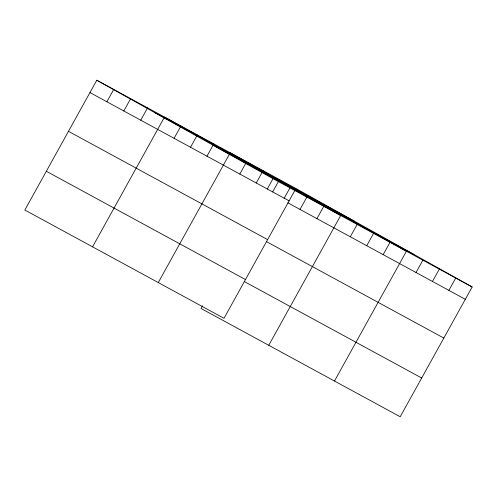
<?xml version="1.0" encoding="UTF-8"?>
<svg xmlns="http://www.w3.org/2000/svg" width="497" height="497" viewBox="0 0 497 497"><rect width="100%" height="100%" fill="white"/><g stroke="black" fill="none" stroke-linecap="round" stroke-linejoin="round"><path stroke-width="0.75" d="M295.939 188.518L96.791 80.234L24.85 210.026L223.998 318.31L295.939 188.518L472.15 286.974L400.209 416.766L201.061 308.482L202.54 305.81M106.886 101.773L113.72 89.441M123.809 110.98L130.649 98.642M140.738 120.181L147.578 107.849M92.56 246.841L164.501 117.056L340.712 215.505L268.771 345.297M174.093 138.321L180.933 125.983M190.525 147.255L197.365 134.917M206.957 156.188L213.791 143.85M158.276 282.576L230.223 152.784L406.434 251.24L334.487 381.031M239.815 174.056L246.649 161.718M256.241 182.989L263.081 170.651M267.249 189.077L273.002 178.69L472.15 286.974M272.673 191.923L279.513 179.585M284.172 198.278L289.931 187.897M300.02 209.43L306.86 197.098M316.949 218.637L323.789 206.305M350.304 236.777L357.144 224.439M366.736 245.704L373.57 233.373M383.168 254.638L390.002 242.306M416.026 272.505L422.86 260.173M432.452 281.439L439.292 269.107M448.884 290.372L455.718 278.04M154.946 112.726L354.088 221.01M214.853 146.199L414.001 254.483M89.957 92.572L289.105 200.856M287.831 202.807L465.31 299.306M68.474 131.332L267.616 239.616M266.349 241.567L443.827 338.066M46.333 171.266L245.481 279.55M244.213 281.501L421.692 378.006M96.791 80.234L273.002 178.69"/></g></svg>
